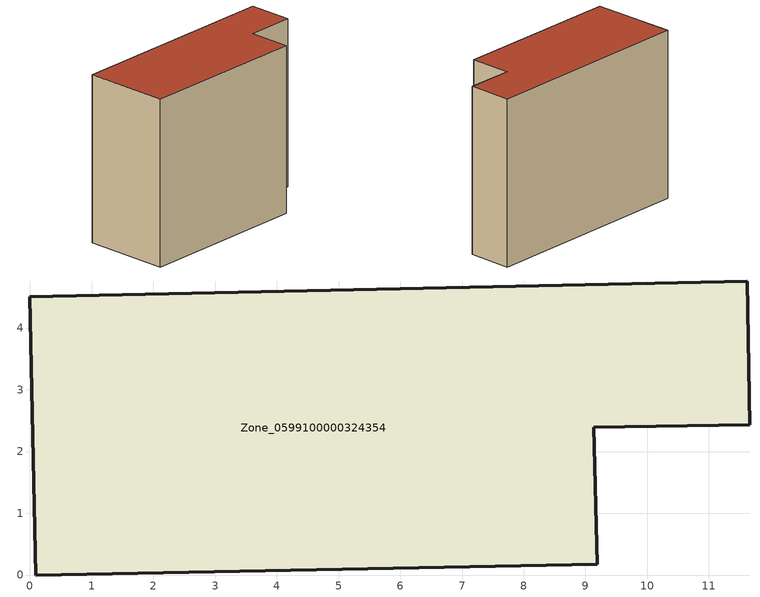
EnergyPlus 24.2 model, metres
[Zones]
Zone_0599100000324354
 floor ground (C_G): 0,4.51 11.62,4.76 11.66,2.43 9.13,2.39 9.19,0.17 0.09,0 z0
 wall outside (C_F): 11.62,4.76 0,4.51 0.09,0 9.19,0.17 9.13,2.39 11.66,2.43 11.62,4.76 z0:8.94
 roof outside (C_R): 0,4.51 0.09,0 9.19,0.17 9.13,2.39 11.66,2.43 11.62,4.76 z8.94
[BUILDING]
Pand.0599100000324354: North Axis=0; Terrain=City; Loads Convergence Tolerance Value=0.04; Temperature Convergence Tolerance Value=0.4; Solar Distribution=FullExterior; Maximum Number of Warmup Days=25; Minimum Number of Warmup Days=1
[Site:Location]
Rotterdam.The.Hague.AP_ZH_NLD Design_Conditions: Latitude=51.96; Longitude=4.45; Time Zone=1; Elevation=-4.5
[SITE:GROUNDTEMPERATURE:BUILDINGSURFACE]
18, 18, 18, 18, 18, 18, 18, 18, 18, 18, 18, 18
[MATERIAL] Thermal Absorptance=0.9; Solar Absorptance=0.7; Visible Absorptance=0.7
Name | Roughness | Thickness | Conductivity | Density | Specific Heat
G.TI.1946 | MediumSmooth | 0.15 | 1 | 540 | 1210
F.TI.1946 | Rough | 0.3 | 0.857143 | 1920 | 840
R.TI.1946 | MediumRough | 0.2 | 0.1 | 1500 | 1000
[CONSTRUCTION]
C_G: G.TI.1946
C_F: F.TI.1946
C_R: R.TI.1946
[ZONE]
Zone_0599100000324354: Type=1; Multiplier=1; Ceiling Height=Autocalculate; Volume=Autocalculate; Floor Area=autocalculate; Part of Total Floor Area=Yes
[ZONEINFILTRATION:DESIGNFLOWRATE]
Infil_Zone_0599100000324354: Zone or ZoneList or Space or SpaceList=Zone_0599100000324354; Schedule=AlwaysOn; Design Flow Rate Calculation Method=Flow/Area; Flow Rate per Floor Area=0.003; Constant Term Coefficient=1; Temperature Term Coefficient=0; Velocity Term Coefficient=0; Velocity Squared Term Coefficient=0
[HVACTEMPLATE:ZONE:IDEALLOADSAIRSYSTEM]
Zone_0599100000324354: Maximum Heating Supply Air Temperature=50; Minimum Cooling Supply Air Temperature=13; Maximum Heating Supply Air Humidity Ratio=0.0156; Minimum Cooling Supply Air Humidity Ratio=0.0077; Heating Limit=NoLimit; Cooling Limit=NoLimit; Dehumidification Control Type=ConstantSensibleHeatRatio; Cooling Sensible Heat Ratio=0.7; Dehumidification Setpoint=60; Humidification Control Type=None; Humidification Setpoint=30; Outdoor Air Method=None; Outdoor Air Flow Rate per Person=0.00944; Outdoor Air Flow Rate per Zone Floor Area=0; Outdoor Air Flow Rate per Zone=0; Demand Controlled Ventilation Type=None; Outdoor Air Economizer Type=NoEconomizer; Heat Recovery Type=None; Sensible Heat Recovery Effectiveness=0.7; Latent Heat Recovery Effectiveness=0.65
[ZONECONTROL:THERMOSTAT]
ThermostatControl_Zone_0599100000324354: Zone or ZoneList=Zone_0599100000324354; Control Type Schedule=DualSetpointControlType; Control 1=Thermostat_Zone_0599100000324354; Temperature Difference Between Cutout And Setpoint=0
[THERMOSTATSETPOINT:DUALSETPOINT]
Thermostat_Zone_0599100000324354: Heating Setpoint Temperature Schedule=HeatingSetpoint_Zone_0599100000324354; Cooling Setpoint Temperature Schedule=CoolingSetpoint_Zone_0599100000324354
[SCHEDULE:COMPACT]
HeatingSetpoint_Zone_0599100000324354: Through: 12/31, For: AllDays, Until: 24:00, 21
CoolingSetpoint_Zone_0599100000324354: Through: 12/31, For: AllDays, Until: 24:00, 24
DualSetpointControlType: Through: 12/31, For: AllDays, Until: 24:00, 4
AlwaysOn: Through: 12/31, For: AllDays, Until: 24:00, 1
